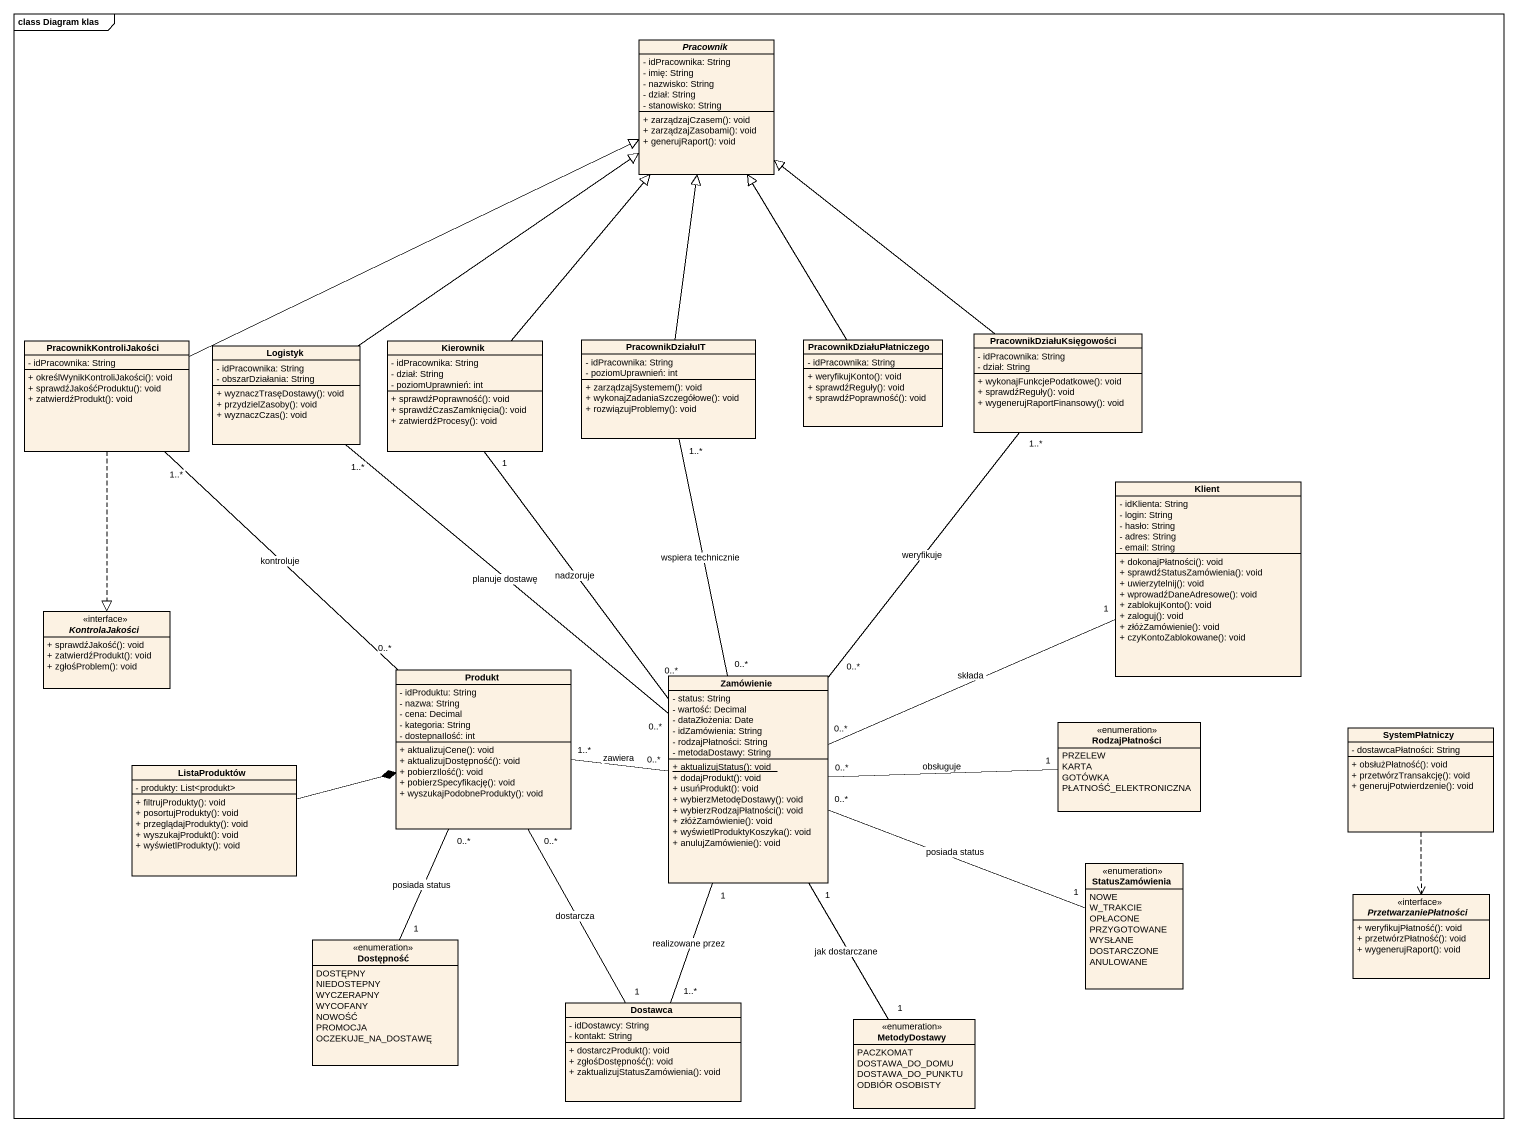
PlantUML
@startuml
mainframe class Diagram klas
hide circle
hide empty members
skinparam classAttributeIconSize 0
abstract class Pracownik {
  - idPracownika: String
  - imię: String
  - nazwisko: String
  - dział: String
  - stanowisko: String
  + zarządzajCzasem(): void
  + zarządzajZasobami(): void
  + generujRaport(): void
}
class PracownikKontroliJakości {
  - idPracownika: String
  + określWynikKontroliJakości(): void
  + sprawdźJakośćProduktu(): void
  + zatwierdźProdukt(): void
}
class Logistyk {
  - idPracownika: String
  - obszarDziałania: String
  + wyznaczTrasęDostawy(): void
  + przydzielZasoby(): void
  + wyznaczCzas(): void
}
class Kierownik {
  - idPracownika: String
  - dział: String
  - poziomUprawnień: int
  + sprawdźPoprawność(): void
  + sprawdźCzasZamknięcia(): void
  + zatwierdźProcesy(): void
}
class PracownikDziałuIT {
  - idPracownika: String
  - poziomUprawnień: int
  + zarządzajSystemem(): void
  + wykonajZadaniaSzczegółowe(): void
  + rozwiązujProblemy(): void
}
class PracownikDziałuPłatniczego {
  - idPracownika: String
  + weryfikujKonto(): void
  + sprawdźReguły(): void
  + sprawdźPoprawność(): void
}
class PracownikDziałuKsięgowości {
  - idPracownika: String
  - dział: String
  + wykonajFunkcjePodatkowe(): void
  + sprawdźReguły(): void
  + wygenerujRaportFinansowy(): void
}
class Klient {
  - idKlienta: String
  - login: String
  - hasło: String
  - adres: String
  - email: String
  + dokonajPłatności(): void
  + sprawdźStatusZamówienia(): void
  + uwierzytelnij(): void
  + wprowadźDaneAdresowe(): void
  + zablokujKonto(): void
  + zaloguj(): void
  + złóżZamówienie(): void
  + czyKontoZablokowane(): void
}
interface KontrolaJakości {
  + sprawdźJakość(): void
  + zatwierdźProdukt(): void
  + zgłośProblem(): void
}
class Produkt {
  - idProduktu: String
  - nazwa: String
  - cena: Decimal
  - kategoria: String
  - dostepnaIlość: int
  + aktualizujCene(): void
  + aktualizujDostępność(): void
  + pobierzIlość(): void
  + pobierzSpecyfikację(): void
  + wyszukajPodobneProdukty(): void
}
class Zamówienie {
  - status: String
  - wartość: Decimal
  - dataZłożenia: Date
  - idZamówienia: String
  - rodzajPłatności: String
  - metodaDostawy: String
  {static} + aktualizujStatus(): void
  + dodajProdukt(): void
  + usuńProdukt(): void
  + wybierzMetodęDostawy(): void
  + wybierzRodzajPłatności(): void
  + złóżZamówienie(): void
  + wyświetlProduktyKoszyka(): void
  + anulujZamówienie(): void
}
enum RodzajPłatności {
  PRZELEW
  KARTA
  GOTÓWKA
  PŁATNOŚĆ_ELEKTRONICZNA
}
class SystemPłatniczy {
  - dostawcaPłatności: String
  + obsłużPłatność(): void
  + przetwórzTransakcję(): void
  + generujPotwierdzenie(): void
}
class ListaProduktów {
  - produkty: List<produkt>
  + filtrujProdukty(): void
  + posortujProdukty(): void
  + przeglądajProdukty(): void
  + wyszukajProdukt(): void
  + wyświetlProdukty(): void
}
enum StatusZamówienia {
  NOWE
  W_TRAKCIE
  OPŁACONE
  PRZYGOTOWANE
  WYSŁANE
  DOSTARCZONE
  ANULOWANE
}
interface PrzetwarzaniePłatności {
  + weryfikujPłatność(): void
  + przetwórzPłatność(): void
  + wygenerujRaport(): void
}
enum Dostępność {
  DOSTĘPNY
  NIEDOSTEPNY
  WYCZERAPNY
  WYCOFANY
  NOWOŚĆ
  PROMOCJA
  OCZEKUJE_NA_DOSTAWĘ
}
class Dostawca {
  - idDostawcy: String
  - kontakt: String
  + dostarczProdukt(): void
  + zgłośDostępność(): void
  + zaktualizujStatusZamówienia(): void
}
enum MetodyDostawy {
  PACZKOMAT
  DOSTAWA_DO_DOMU
  DOSTAWA_DO_PUNKTU
  ODBIÓR OSOBISTY
}
PracownikKontroliJakości -right-|> Pracownik
PracownikKontroliJakości ..|> KontrolaJakości
Logistyk -up-|> Pracownik
Logistyk "1..*" -- "0..*" Zamówienie : planuje dostawę
Kierownik -up-|> Pracownik
Kierownik "1" -- "0..*" Zamówienie : nadzoruje
PracownikDziałuIT -up-|> Pracownik
PracownikDziałuIT "1..*" -- "0..*" Zamówienie : wspiera technicznie
PracownikDziałuPłatniczego -up-|> Pracownik
PracownikDziałuKsięgowości -up-|> Pracownik
PracownikDziałuKsięgowości "1..*" -- "0..*" Zamówienie : weryfikuje
Klient "1" -left- "0..*" Zamówienie : składa
Produkt "0..*" -up- "1..*" PracownikKontroliJakości : kontroluje
Produkt "1..*" -right- "0..*" Zamówienie : zawiera
Produkt "0..*" -- "1" Dostępność : posiada status
Produkt "0..*" -- "1" Dostawca : dostarcza
Zamówienie "0..*" -right- "1" RodzajPłatności : obsługuje
Zamówienie "0..*" -right- "1" StatusZamówienia : posiada status
Zamówienie "1" -- "1..*" Dostawca : realizowane przez
Zamówienie "1" -- "1" MetodyDostawy : jak dostarczane
SystemPłatniczy ..> PrzetwarzaniePłatności
ListaProduktów -right-* Produkt
@enduml
